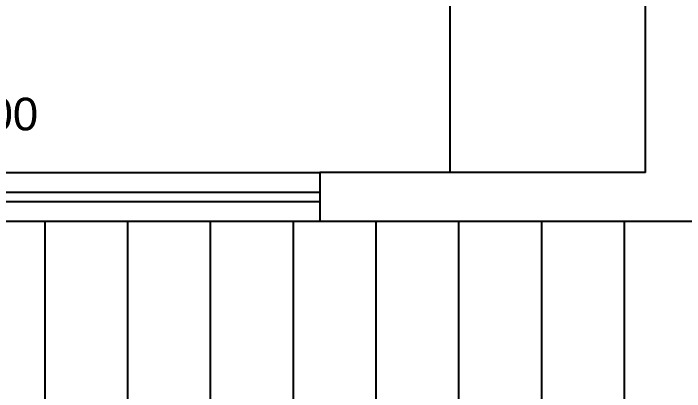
# Model space of a CAD drawing. Header units: millimetres. Extents: x 154.1 to 235.2, y 94.9 to 137.4.
# Drawn here: x 203.357 to 205.417, y 112.755 to 113.914 of the extents above; entities that cross this region are included whole.
import ezdxf

# ---------------------------------------------------------------- set-up
doc = ezdxf.new("R2010")
doc.units = ezdxf.units.MM
doc.header["$LTSCALE"] = 0.05
for name, color, linetype in [('Cotas', 6, 'Continuous'), ('Desnivel', 1, 'Continuous'), ('Janela', 2, 'Continuous'), ('P5-EQUIP', 41, 'Continuous'), ('Parede', 5, 'Continuous')]:
    doc.layers.add(name, color=color, linetype=linetype)
doc.styles.get("Standard").update_dxf_attribs({"font": 'arial.ttf'})
doc.dimstyles.new('ISO-25', dxfattribs={"dimtxt": 0.3, "dimasz": 2.5, "dimexe": 1.25, "dimexo": 0.625, "dimgap": 0.2, "dimtad": 1, "dimzin": 1, "dimtxsty": 'Standard', "dimcen": 2.5, "dimse1": 1, "dimse2": 1, "dimsd1": 1, "dimsd2": 1, "dimclrd": 6, "dimclrt": 2, "dimadec": 0, "dimazin": 0, "dimtfac": 1, "dimtmove": 0, "dimatfit": 3, "dimfxl": 1, "dimarcsym": 0})

# ---------------------------------------------------------------- blocks, each defined once
blk = doc.blocks.new('*D89')
at = {"layer": 'Defpoints', "color": 0}
for p in [(201.2968, 113.4261), (205.2968, 113.4261), (201.2968, 113.3361)]:
    blk.add_point(p, dxfattribs=at)
at = {"layer": 'Cotas', "color": 2, "insert": (203.2968, 113.5962), "char_height": 0.1, "attachment_point": 5}
blk.add_mtext('4,00', dxfattribs=at)
blk = doc.blocks.new('*D90')
at = {"layer": 'Defpoints', "color": 0}
for p in [(205.2968, 117.5761), (205.2968, 113.4261), (205.4468, 113.4261)]:
    blk.add_point(p, dxfattribs=at)
at = {"layer": 'Cotas', "color": 2, "insert": (205.1867, 115.5011), "char_height": 0.1, "attachment_point": 5, "rotation": 90}
blk.add_mtext('4,15', dxfattribs=at)

msp = doc.modelspace()

# ---------------------------------------------------------------- hatches: boundary and pattern name
at = {"layer": 'P5-EQUIP'}
h = msp.add_hatch(dxfattribs=at)
h.set_pattern_fill('LINE', color=256, scale=0.08, angle=90, style=0)
h.paths.add_polyline_path([(212.2282, 110.6521), (212.7456, 111.1694), (212.7456, 111.2987), (211.496, 112.5483), (209.3504, 114.6939), (209.2432, 114.5867), (207.9326, 113.2761), (204.2968, 113.2761), (202.5218, 113.2761), (205.2968, 110.6521)])
h.paths.add_polyline_path([(208.1635, 112.1121), (207.9704, 111.7777), (207.7773, 112.1121)], flags=16)

# ---------------------------------------------------------------- linework, layer by layer
at = {"layer": 'Desnivel'}
for p, q in [((204.6968, 113.4261), (204.6968, 116.4261)), ((202.2968, 113.4261), (204.2968, 113.4261)), ((204.2968, 113.2761), (202.2968, 113.2761))]:
    msp.add_line(p, q, dxfattribs=at)
at = {"layer": 'Janela'}
for p, q in [((202.2968, 113.3661), (204.2968, 113.3661)), ((204.2968, 113.3361), (202.2968, 113.3361))]:
    msp.add_line(p, q, dxfattribs=at)
at = {"layer": 'Parede'}
for p, q in [((205.2968, 113.4261), (205.2968, 117.5761)), ((205.2968, 113.4261), (204.2968, 113.4261)), ((204.2968, 113.4261), (204.2968, 113.2761)), ((207.9326, 113.2761), (204.2968, 113.2761))]:
    msp.add_line(p, q, dxfattribs=at)

# ---------------------------------------------------------------- dimensions: what is measured, and where the dimension line sits
at = {"layer": 'Cotas'}
dim = msp.add_linear_dim(base=(205.4468, 113.4261), p1=(205.2968, 117.5761), p2=(205.2968, 113.4261), angle=90, dimstyle='ISO-25', override={"dimtxt": 0.1}, dxfattribs=at)
dim.commit()
dim.dimension.update_dxf_attribs({"geometry": '*D90', "text_midpoint": (205.4468, 115.5011), "dimtype": 160})
dim = msp.add_linear_dim(base=(201.2968, 113.3361), p1=(205.2968, 113.4261), p2=(201.2968, 113.4261), dimstyle='ISO-25', override={"dimtxt": 0.1}, dxfattribs=at)
dim.commit()
dim.dimension.update_dxf_attribs({"geometry": '*D89', "text_midpoint": (203.2968, 113.3361), "dimtype": 160})

doc.saveas('drawing.dxf')
